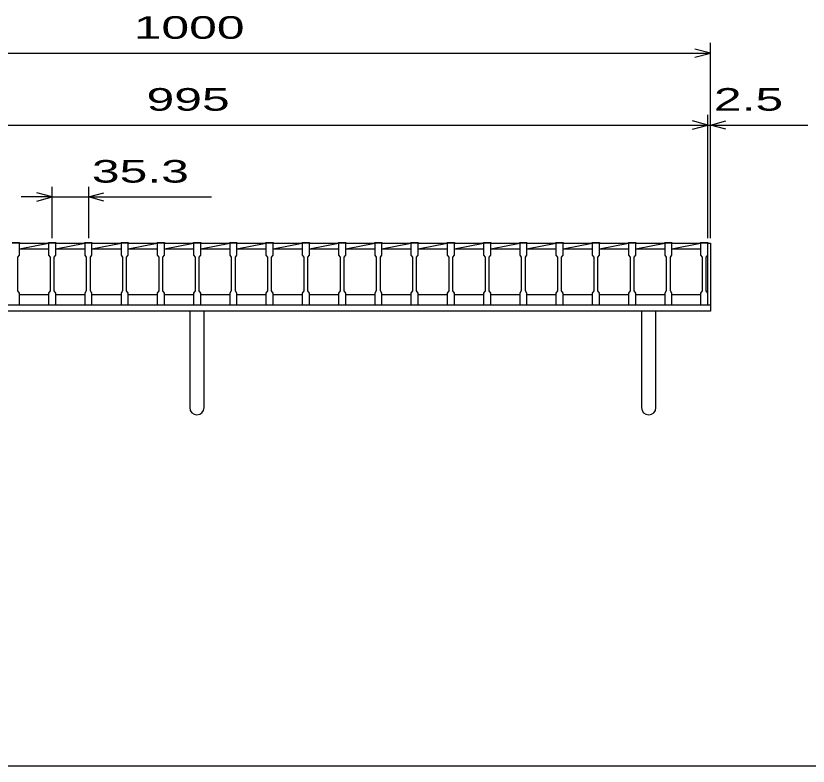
# Model space of a CAD drawing. Units: millimetres, scale not verified. Extents: x -1820 to 1731, y -1282 to 1054.
# Drawn here: x -1098 to -326, y -1146 to -416 of the extents above; entities that cross this region are included whole.
import ezdxf
from ezdxf.enums import TextEntityAlignment as Align

# ---------------------------------------------------------------- set-up
doc = ezdxf.new("R2010")
doc.units = ezdxf.units.MM
doc.header["$LTSCALE"] = 10
for name, color, linetype, lineweight in [('0_2', 150, 'Continuous', 25), ('16', 3, 'Continuous', 25), ('19', 6, 'Continuous', 25), ('22', 4, 'Continuous', 25)]:
    doc.layers.add(name, color=color, linetype=linetype, lineweight=lineweight)
doc.styles.add('ベクトル', font='')
doc.styles.get('ベクトル').set_extended_font_data('ベクトル')

msp = doc.modelspace()

# ---------------------------------------------------------------- linework, layer by layer
at = {"layer": '0_2'}
msp.add_line((1731, -1146.5), (-1729, -1146.5), dxfattribs=at)
at = {"layer": '16'}
for p, q in [((-1101.3, -636.8), (-1094.3, -636.8)), ((-1094.3, -637.5), (-1101.3, -637.5)), ((-1094.3, -636.8), (-1094.3, -637.5)), ((-1094.3, -649), (-1094.3, -637.5)), ((-1094.3, -637.5), (-1066, -637.5)), ((-1094.3, -643), (-1066, -637.5)), ((-1066, -637.5), (-1066, -636.8)), ((-1066, -636.8), (-1059, -636.8)), ((-1066, -637.5), (-1066, -649)), ((-1059, -637.5), (-1066, -637.5)), ((-1059, -636.8), (-1059, -637.5)), ((-1059, -649), (-1059, -637.5)), ((-1059, -637.5), (-1030.7, -637.5)), ((-1059, -643), (-1030.7, -637.5)), ((-1030.7, -637.5), (-1030.7, -636.8)), ((-1030.7, -636.8), (-1023.7, -636.8)), ((-1030.7, -637.5), (-1030.7, -649)), ((-1023.7, -637.5), (-1030.7, -637.5)), ((-1023.7, -636.8), (-1023.7, -637.5)), ((-1023.7, -649), (-1023.7, -637.5)), ((-1023.7, -637.5), (-995.4, -637.5)), ((-1023.7, -643), (-995.4, -637.5)), ((-995.4, -637.5), (-995.4, -636.8)), ((-995.4, -636.8), (-988.4, -636.8)), ((-995.4, -637.5), (-995.4, -649)), ((-988.4, -637.5), (-995.4, -637.5)), ((-988.4, -636.8), (-988.4, -637.5)), ((-988.4, -649), (-988.4, -637.5)), ((-988.4, -637.5), (-960.1, -637.5)), ((-988.4, -643), (-960.1, -637.5)), ((-960.1, -637.5), (-960.1, -636.8)), ((-960.1, -636.8), (-953.1, -636.8)), ((-960.1, -637.5), (-960.1, -649)), ((-953.1, -637.5), (-960.1, -637.5)), ((-953.1, -636.8), (-953.1, -637.5)), ((-953.1, -649), (-953.1, -637.5)), ((-953.1, -637.5), (-924.8, -637.5)), ((-953.1, -643), (-924.8, -637.5)), ((-924.8, -637.5), (-924.8, -636.8)), ((-924.8, -636.8), (-917.8, -636.8)), ((-924.8, -637.5), (-924.8, -649)), ((-917.8, -637.5), (-924.8, -637.5)), ((-917.8, -636.8), (-917.8, -637.5)), ((-917.8, -649), (-917.8, -637.5)), ((-917.8, -637.5), (-889.5, -637.5)), ((-917.8, -643), (-889.5, -637.5)), ((-889.5, -637.5), (-889.5, -636.8)), ((-889.5, -636.8), (-882.5, -636.8)), ((-889.5, -637.5), (-889.5, -649)), ((-882.5, -637.5), (-889.5, -637.5)), ((-882.5, -636.8), (-882.5, -637.5)), ((-882.5, -649), (-882.5, -637.5)), ((-882.5, -637.5), (-854.2, -637.5)), ((-882.5, -643), (-854.2, -637.5)), ((-854.2, -637.5), (-854.2, -636.8)), ((-854.2, -636.8), (-847.2, -636.8)), ((-854.2, -637.5), (-854.2, -649)), ((-847.2, -637.5), (-854.2, -637.5)), ((-847.2, -636.8), (-847.2, -637.5)), ((-847.2, -649), (-847.2, -637.5)), ((-847.2, -637.5), (-818.9, -637.5)), ((-847.2, -643), (-818.9, -637.5)), ((-818.9, -637.5), (-818.9, -636.8)), ((-818.9, -636.8), (-811.9, -636.8)), ((-818.9, -637.5), (-818.9, -649)), ((-811.9, -637.5), (-818.9, -637.5)), ((-811.9, -636.8), (-811.9, -637.5)), ((-811.9, -649), (-811.9, -637.5)), ((-811.9, -637.5), (-783.6, -637.5)), ((-811.9, -643), (-783.6, -637.5)), ((-783.6, -637.5), (-783.6, -636.8)), ((-783.6, -636.8), (-776.6, -636.8)), ((-783.6, -637.5), (-783.6, -649)), ((-776.6, -637.5), (-783.6, -637.5)), ((-776.6, -636.8), (-776.6, -637.5)), ((-776.6, -649), (-776.6, -637.5)), ((-776.6, -637.5), (-748.3, -637.5)), ((-776.6, -643), (-748.3, -637.5)), ((-748.3, -637.5), (-748.3, -636.8)), ((-748.3, -636.8), (-741.3, -636.8)), ((-748.3, -637.5), (-748.3, -649)), ((-741.3, -637.5), (-748.3, -637.5)), ((-741.3, -636.8), (-741.3, -637.5)), ((-741.3, -649), (-741.3, -637.5)), ((-741.3, -637.5), (-713, -637.5)), ((-741.3, -643), (-713, -637.5)), ((-713, -637.5), (-713, -636.8)), ((-713, -636.8), (-706, -636.8)), ((-713, -637.5), (-713, -649)), ((-706, -637.5), (-713, -637.5)), ((-706, -636.8), (-706, -637.5)), ((-706, -649), (-706, -637.5)), ((-706, -637.5), (-677.7, -637.5)), ((-706, -643), (-677.7, -637.5)), ((-677.7, -637.5), (-677.7, -636.8)), ((-677.7, -636.8), (-670.7, -636.8)), ((-677.7, -637.5), (-677.7, -649)), ((-670.7, -637.5), (-677.7, -637.5)), ((-670.7, -636.8), (-670.7, -637.5)), ((-670.7, -649), (-670.7, -637.5)), ((-670.7, -637.5), (-642.4, -637.5)), ((-670.7, -643), (-642.4, -637.5)), ((-642.4, -637.5), (-642.4, -636.8)), ((-642.4, -636.8), (-635.4, -636.8)), ((-642.4, -637.5), (-642.4, -649)), ((-635.4, -637.5), (-642.4, -637.5)), ((-635.4, -636.8), (-635.4, -637.5)), ((-635.4, -649), (-635.4, -637.5)), ((-635.4, -637.5), (-607.1, -637.5)), ((-635.4, -643), (-607.1, -637.5)), ((-607.1, -637.5), (-607.1, -636.8)), ((-607.1, -636.8), (-600.1, -636.8)), ((-607.1, -637.5), (-607.1, -649)), ((-600.1, -637.5), (-607.1, -637.5)), ((-600.1, -636.8), (-600.1, -637.5)), ((-600.1, -649), (-600.1, -637.5)), ((-600.1, -637.5), (-571.8, -637.5)), ((-600.1, -643), (-571.8, -637.5)), ((-571.8, -637.5), (-571.8, -636.8)), ((-571.8, -636.8), (-564.8, -636.8)), ((-571.8, -637.5), (-571.8, -649)), ((-564.8, -637.5), (-571.8, -637.5)), ((-564.8, -636.8), (-564.8, -637.5)), ((-564.8, -649), (-564.8, -637.5)), ((-564.8, -637.5), (-536.5, -637.5)), ((-564.8, -643), (-536.5, -637.5)), ((-536.5, -637.5), (-536.5, -636.8)), ((-536.5, -636.8), (-529.5, -636.8)), ((-536.5, -637.5), (-536.5, -649)), ((-529.5, -637.5), (-536.5, -637.5)), ((-529.5, -636.8), (-529.5, -637.5)), ((-529.5, -649), (-529.5, -637.5)), ((-529.5, -637.5), (-501.2, -637.5)), ((-529.5, -643), (-501.2, -637.5)), ((-501.2, -637.5), (-501.2, -636.8)), ((-501.2, -636.8), (-494.2, -636.8)), ((-501.2, -637.5), (-501.2, -649)), ((-494.2, -637.5), (-501.2, -637.5)), ((-494.2, -636.8), (-494.2, -637.5)), ((-494.2, -649), (-494.2, -637.5)), ((-494.2, -637.5), (-465.9, -637.5)), ((-494.2, -643), (-465.9, -637.5)), ((-465.9, -637.5), (-465.9, -636.8)), ((-465.9, -636.8), (-458.9, -636.8)), ((-465.9, -637.5), (-465.9, -649)), ((-458.9, -637.5), (-465.9, -637.5)), ((-458.9, -636.8), (-458.9, -637.5)), ((-458.9, -649), (-458.9, -637.5)), ((-458.9, -637.5), (-431, -637.5)), ((-458.9, -643), (-431, -637.58)), ((-431, -637.5), (-431, -636.8)), ((-431, -636.8), (-424, -636.8)), ((-431, -637.5), (-431, -649)), ((-424, -637.5), (-431, -637.5)), ((-424, -636.8), (-424, -637.5)), ((-424, -649), (-424, -637.5)), ((-424, -687.5), (-424, -637.5)), ((-1094.3, -643), (-1066, -643)), ((-1059, -643), (-1030.7, -643)), ((-1023.7, -643), (-995.4, -643)), ((-988.4, -643), (-960.1, -643)), ((-953.1, -643), (-924.8, -643)), ((-917.8, -643), (-889.5, -643)), ((-882.5, -643), (-854.2, -643)), ((-847.2, -643), (-818.9, -643)), ((-811.9, -643), (-783.6, -643)), ((-776.6, -643), (-748.3, -643)), ((-741.3, -643), (-713, -643)), ((-706, -643), (-677.7, -643)), ((-670.7, -643), (-642.4, -643)), ((-635.4, -643), (-607.1, -643)), ((-600.1, -643), (-571.8, -643)), ((-564.8, -643), (-536.5, -643)), ((-529.5, -643), (-501.2, -643)), ((-494.2, -643), (-465.9, -643)), ((-458.9, -643), (-431, -643)), ((-1095.8, -651), (-1094.3, -649)), ((-1095.8, -684), (-1095.8, -651)), ((-1066, -649), (-1064.5, -651)), ((-1064.5, -651), (-1064.5, -684)), ((-1060.5, -651), (-1059, -649)), ((-1060.5, -684), (-1060.5, -651)), ((-1030.7, -649), (-1029.2, -651)), ((-1029.2, -651), (-1029.2, -684)), ((-1025.2, -651), (-1023.7, -649)), ((-1025.2, -684), (-1025.2, -651)), ((-995.4, -649), (-993.9, -651)), ((-993.9, -651), (-993.9, -684)), ((-989.9, -651), (-988.4, -649)), ((-989.9, -684), (-989.9, -651)), ((-960.1, -649), (-958.6, -651)), ((-958.6, -651), (-958.6, -684)), ((-954.6, -651), (-953.1, -649)), ((-954.6, -684), (-954.6, -651)), ((-924.8, -649), (-923.3, -651)), ((-923.3, -651), (-923.3, -684)), ((-919.3, -651), (-917.8, -649)), ((-919.3, -684), (-919.3, -651)), ((-889.5, -649), (-888, -651)), ((-888, -651), (-888, -684)), ((-884, -651), (-882.5, -649)), ((-884, -684), (-884, -651)), ((-854.2, -649), (-852.7, -651)), ((-852.7, -651), (-852.7, -684)), ((-848.7, -651), (-847.2, -649)), ((-848.7, -684), (-848.7, -651)), ((-818.9, -649), (-817.4, -651)), ((-817.4, -651), (-817.4, -684)), ((-813.4, -651), (-811.9, -649)), ((-813.4, -684), (-813.4, -651)), ((-783.6, -649), (-782.1, -651)), ((-782.1, -651), (-782.1, -684)), ((-778.1, -651), (-776.6, -649)), ((-778.1, -684), (-778.1, -651)), ((-748.3, -649), (-746.8, -651)), ((-746.8, -651), (-746.8, -684)), ((-742.8, -651), (-741.3, -649)), ((-742.8, -684), (-742.8, -651)), ((-713, -649), (-711.5, -651)), ((-711.5, -651), (-711.5, -684)), ((-707.5, -651), (-706, -649)), ((-707.5, -684), (-707.5, -651)), ((-677.7, -649), (-676.2, -651)), ((-676.2, -651), (-676.2, -684)), ((-672.2, -651), (-670.7, -649)), ((-672.2, -684), (-672.2, -651)), ((-642.4, -649), (-640.9, -651)), ((-640.9, -651), (-640.9, -684)), ((-636.9, -651), (-635.4, -649)), ((-636.9, -684), (-636.9, -651)), ((-607.1, -649), (-605.6, -651)), ((-605.6, -651), (-605.6, -684)), ((-601.6, -651), (-600.1, -649)), ((-601.6, -684), (-601.6, -651)), ((-571.8, -649), (-570.3, -651)), ((-570.3, -651), (-570.3, -684)), ((-566.3, -651), (-564.8, -649)), ((-566.3, -684), (-566.3, -651)), ((-536.5, -649), (-535, -651)), ((-535, -651), (-535, -684)), ((-531, -651), (-529.5, -649)), ((-531, -684), (-531, -651)), ((-501.2, -649), (-499.7, -651)), ((-499.7, -651), (-499.7, -684)), ((-495.7, -651), (-494.2, -649)), ((-495.7, -684), (-495.7, -651)), ((-465.9, -649), (-464.4, -651)), ((-464.4, -651), (-464.4, -684)), ((-460.4, -651), (-458.9, -649)), ((-460.4, -684), (-460.4, -651)), ((-431, -649), (-429.5, -651)), ((-429.5, -651), (-429.5, -684)), ((-425.5, -651), (-424, -649)), ((-425.5, -684), (-425.5, -651)), ((-1094.3, -686), (-1095.8, -684)), ((-1094.3, -697.5), (-1094.3, -686)), ((-1064.5, -684), (-1066, -686)), ((-1066, -686), (-1066, -697.5)), ((-1059, -686), (-1060.5, -684)), ((-1059, -697.5), (-1059, -686)), ((-1029.2, -684), (-1030.7, -686)), ((-1030.7, -686), (-1030.7, -697.5)), ((-1023.7, -686), (-1025.2, -684)), ((-1023.7, -697.5), (-1023.7, -686)), ((-993.9, -684), (-995.4, -686)), ((-995.4, -686), (-995.4, -697.5)), ((-988.4, -686), (-989.9, -684)), ((-988.4, -697.5), (-988.4, -686)), ((-958.6, -684), (-960.1, -686)), ((-960.1, -686), (-960.1, -697.5)), ((-953.1, -686), (-954.6, -684)), ((-953.1, -697.5), (-953.1, -686)), ((-923.3, -684), (-924.8, -686)), ((-924.8, -686), (-924.8, -697.5)), ((-917.8, -686), (-919.3, -684)), ((-917.8, -697.5), (-917.8, -686)), ((-888, -684), (-889.5, -686)), ((-889.5, -686), (-889.5, -697.5)), ((-882.5, -686), (-884, -684)), ((-882.5, -697.5), (-882.5, -686)), ((-852.7, -684), (-854.2, -686)), ((-854.2, -686), (-854.2, -697.5)), ((-847.2, -686), (-848.7, -684)), ((-847.2, -697.5), (-847.2, -686)), ((-817.4, -684), (-818.9, -686)), ((-818.9, -686), (-818.9, -697.5)), ((-811.9, -686), (-813.4, -684)), ((-811.9, -697.5), (-811.9, -686)), ((-782.1, -684), (-783.6, -686)), ((-783.6, -686), (-783.6, -697.5)), ((-776.6, -686), (-778.1, -684)), ((-776.6, -697.5), (-776.6, -686)), ((-746.8, -684), (-748.3, -686)), ((-748.3, -686), (-748.3, -697.5)), ((-741.3, -686), (-742.8, -684)), ((-741.3, -697.5), (-741.3, -686)), ((-711.5, -684), (-713, -686)), ((-713, -686), (-713, -697.5)), ((-706, -686), (-707.5, -684)), ((-706, -697.5), (-706, -686)), ((-676.2, -684), (-677.7, -686)), ((-677.7, -686), (-677.7, -697.5)), ((-670.7, -686), (-672.2, -684)), ((-670.7, -697.5), (-670.7, -686)), ((-640.9, -684), (-642.4, -686)), ((-642.4, -686), (-642.4, -697.5)), ((-635.4, -686), (-636.9, -684)), ((-635.4, -697.5), (-635.4, -686)), ((-605.6, -684), (-607.1, -686)), ((-607.1, -686), (-607.1, -697.5)), ((-600.1, -686), (-601.6, -684)), ((-600.1, -697.5), (-600.1, -686)), ((-570.3, -684), (-571.8, -686)), ((-571.8, -686), (-571.8, -697.5)), ((-564.8, -686), (-566.3, -684)), ((-564.8, -697.5), (-564.8, -686)), ((-535, -684), (-536.5, -686)), ((-536.5, -686), (-536.5, -697.5)), ((-529.5, -686), (-531, -684)), ((-529.5, -697.5), (-529.5, -686)), ((-499.7, -684), (-501.2, -686)), ((-501.2, -686), (-501.2, -697.5)), ((-494.2, -686), (-495.7, -684)), ((-494.2, -697.5), (-494.2, -686)), ((-464.4, -684), (-465.9, -686)), ((-465.9, -686), (-465.9, -697.5)), ((-458.9, -686), (-460.4, -684)), ((-458.9, -697.5), (-458.9, -686)), ((-429.5, -684), (-431, -686)), ((-431, -686), (-431, -697.5)), ((-424, -686), (-425.5, -684)), ((-424, -697.5), (-424, -686)), ((-1094.3, -687.5), (-1066, -687.5)), ((-1059, -687.5), (-1030.7, -687.5)), ((-1023.7, -687.5), (-995.4, -687.5)), ((-988.4, -687.5), (-960.1, -687.5)), ((-953.1, -687.5), (-924.8, -687.5)), ((-917.8, -687.5), (-889.5, -687.5)), ((-882.5, -687.5), (-854.2, -687.5)), ((-847.2, -687.5), (-818.9, -687.5)), ((-811.9, -687.5), (-783.6, -687.5)), ((-776.6, -687.5), (-748.3, -687.5)), ((-741.3, -687.5), (-713, -687.5)), ((-706, -687.5), (-677.7, -687.5)), ((-670.7, -687.5), (-642.4, -687.5)), ((-635.4, -687.5), (-607.1, -687.5)), ((-600.1, -687.5), (-571.8, -687.5)), ((-564.8, -687.5), (-536.5, -687.5)), ((-529.5, -687.5), (-501.2, -687.5)), ((-494.2, -687.5), (-465.9, -687.5)), ((-458.9, -687.5), (-431, -687.5)), ((-1101.3, -697.5), (-1094.3, -697.5)), ((-1066, -697.5), (-1059, -697.5)), ((-1030.7, -697.5), (-1023.7, -697.5)), ((-995.4, -697.5), (-988.4, -697.5)), ((-960.1, -697.5), (-953.1, -697.5)), ((-924.8, -697.5), (-917.8, -697.5)), ((-889.5, -697.5), (-882.5, -697.5)), ((-854.2, -697.5), (-847.2, -697.5)), ((-818.9, -697.5), (-811.9, -697.5)), ((-783.6, -697.5), (-776.6, -697.5)), ((-748.3, -697.5), (-741.3, -697.5)), ((-713, -697.5), (-706, -697.5)), ((-677.7, -697.5), (-670.7, -697.5)), ((-642.4, -697.5), (-635.4, -697.5)), ((-607.1, -697.5), (-600.1, -697.5)), ((-571.8, -697.5), (-564.8, -697.5)), ((-536.5, -697.5), (-529.5, -697.5)), ((-501.2, -697.5), (-494.2, -697.5)), ((-465.9, -697.5), (-458.9, -697.5)), ((-431, -697.5), (-424, -697.5))]:
    msp.add_line(p, q, dxfattribs=at)
at = {"layer": '19'}
for p, q in [((-424, -637.5), (-421.5, -637.5)), ((-421.5, -637.5), (-421.5, -697.5)), ((-1421.5, -697.5), (-421.5, -697.5)), ((-421.5, -697.5), (-421.5, -703.5)), ((-421.5, -703.5), (-1421.5, -703.5)), ((-928.5, -703.5), (-928.5, -797.5)), ((-914.5, -797.5), (-914.5, -703.5)), ((-488.5, -703.5), (-488.5, -797.5)), ((-474.5, -797.5), (-474.5, -703.5))]:
    msp.add_line(p, q, dxfattribs=at)
for centre in [(-921.5, -797.5), (-481.5, -797.5)]:
    msp.add_arc(centre, 7, 180, 0, dxfattribs=at)
at = {"layer": '22'}
for p, q in [((-421.5, -632.5), (-421.5, -442.5)), ((-1421.5, -452.5), (-421.5, -452.5)), ((-421.5, -452.5), (-436.5, -448.5)), ((-436.5, -456.5), (-421.5, -452.5)), ((-424, -632.5), (-424, -512.5)), ((-421.5, -632.5), (-421.5, -512.5)), ((-1419, -522.5), (-424, -522.5)), ((-424, -522.5), (-439, -518.5)), ((-439, -526.5), (-424, -522.5)), ((-424, -522.5), (-421.5, -522.5)), ((-421.5, -522.5), (-406.5, -518.5)), ((-406.5, -526.5), (-421.5, -522.5)), ((-421.5, -522.5), (-326.5, -522.5)), ((-1062.5, -632.5), (-1062.5, -582.5)), ((-1027.2, -582.5), (-1027.2, -632.5)), ((-1062.5, -592.5), (-1092.5, -592.5)), ((-1062.5, -592.5), (-1077.5, -588.5)), ((-1077.5, -596.5), (-1062.5, -592.5)), ((-1062.5, -592.5), (-1027.2, -592.5)), ((-1027.2, -592.5), (-1012.2, -588.5)), ((-1012.2, -596.5), (-1027.2, -592.5)), ((-1027.2, -592.5), (-907.2, -592.5))]:
    msp.add_line(p, q, dxfattribs=at)

# ---------------------------------------------------------------- texts
at = {"layer": '22', "color": 2, "style": 'ベクトル', "width": 1.65}
for s, p in [(' 1000 ', (-996.5, -427.5)), (' 995 ', (-984, -497.5)), (' 2.5 ', (-431.5, -497.5)), (' 35.3 ', (-1037.2, -567.5))]:
    msp.add_text(s, height=21.99, dxfattribs=at).set_placement(p, align=Align.MIDDLE_LEFT)

doc.saveas('drawing.dxf')
